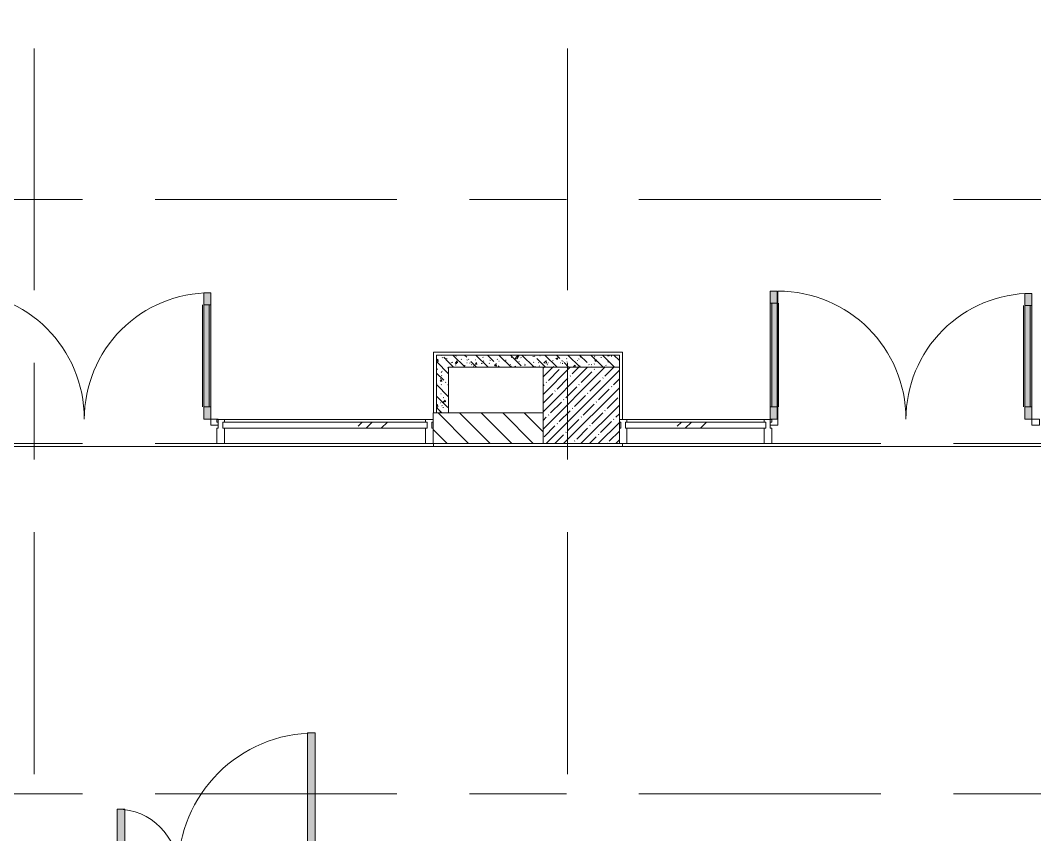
# Model space of a CAD drawing. Header units: millimetres. Extents: x 81368 to 286493, y -8553 to 29000.
# Drawn here: x 107120 to 113775, y 10833 to 16177 of the extents above; entities that cross this region are included whole.
import ezdxf

# ---------------------------------------------------------------- set-up
doc = ezdxf.new("R2010")
doc.units = ezdxf.units.MM
doc.linetypes.add('Осевая', pattern=[3175, 635, -476.25, 1587.5, -476.25])
for name, color, linetype, lineweight, true_color in [('A-DETL-GENF-1', 7, 'Continuous', 9, 0xe2e2e2), ('A-DETL-GENF-2', 7, 'Continuous', 9, 0xaaaaaa), ('A-DOOR-1', 7, 'Continuous', 9, 0xaaaaaa), ('A-DOOR-2', 7, 'Continuous', 9, 0xe2e2e2), ('A-DOOR-FRAM-1', 7, 'Continuous', 9, 0xe2e2e2), ('A-DOOR-FRAM-2', 7, 'Continuous', 9, 0xaaaaaa), ('A-FLOR-1', 7, 'Continuous', 9, 0xaaaaaa), ('I-WALL-1', 7, 'Continuous', 9, 0x787878)]:
    doc.layers.add(name, color=color, linetype=linetype, lineweight=lineweight, true_color=true_color)
for name, color, linetype, lineweight in [('A-GLAZ-CURT', 7, 'Continuous', 9), ('A-GLAZ-CWMG', 7, 'Continuous', 9), ('I-WALL', 7, 'Continuous', 9), ('S-COLS', 7, 'Continuous', 9), ('Оси-2', 7, 'Осевая', 9)]:
    doc.layers.add(name, color=color, linetype=linetype, lineweight=lineweight)
pattern_1 = [(135, (0, 0), (-75.43415, -75.43415), [106.68, -17.78, 3.556, -17.78]), (135, (0, 75.39), (-75.43415, -75.43415), []), (50, (0, 0), (127.52922, -11.15758), [13.335, -146.685]), (355, (0, 0), (-24.66966, 133.74002), [10.668, -117.348]), (100.451, (10.63, -0.93), (102.85973, 122.58178), [11.333, -124.663]), (46.184, (0, 35.56), (189.75516, -29.43036), [20.002, -220.027]), (96.636, (15.81, 33.1), (166.1822, 173.1996), [17, -186.995]), (351.184, (0, 35.56), (166.18393, 173.19757), [16.002, -176.022]), (21, (17.78, 26.67), (106.130265, -71.58603), [13.335, -146.685]), (326, (17.78, 26.67), (43.26188, 128.93175), [10.668, -117.348]), (71.451, (26.62, 20.7), (149.39198, 57.34505), [11.333, -124.663]), (37.5, (0, 0), (2.162228, 59.188357), [3.353, -112.573, 3.353, -115.773, -117.792]), (37.5, (0, 0), (2.162228, 59.188357), [-235.052, 3.353, -114.44]), (7.5, (0, 0), (46.773857, 70.126152), [3.353, -64.567, 3.353, -109.906, -44.894]), (7.5, (0, 0), (46.773857, 70.126152), [-181.178, 3.353, -41.542]), (327.5, (-39.65, 0), (94.913671, -4.010093), [3.353, -41.097, 3.353, -135.331, -184.023]), (327.5, (-39.65, 0), (94.913671, -4.010093), [-183.134, 3.353, -180.67]), (317.5, (-57.43, 0), (103.69057, 17.79882), [3.353, -54.432, 3.353, -88.748, -130.683]), (317.5, (-57.43, 0), (103.69057, 17.79882), [-149.885, 3.353, -127.33])]

# ---------------------------------------------------------------- blocks, each defined once
blk = doc.blocks.new('110_Дверь_СКБ_2Ст - Д-2а_л_ Из коридора на лестницу-32216062-План монтажа стен и перегородок 1 этажа в осях 23_1-33')
at = {"layer": 'A-DOOR-2'}
for points in [[(612.5, 100), (662.5, 100), (662.5, 1000), (612.5, 1000)], [(-587.5, 100), (-587.5, 500), (-637.5, 500), (-637.5, 100)], [(712.5, -100), (712.5, 20), (697.5, 20), (697.5, -100)]]:
    blk.add_hatch(color=256, dxfattribs=at).paths.add_polyline_path(points)
h = blk.add_hatch(color=256, dxfattribs=at)
h.paths.add_polyline_path([(712.5, 20), (712.5, 100), (662.5, 100), (662.5, 50), (652.5, 50), (652.5, 20)])
h.paths.add_polyline_path([(-627.5, 20), (-627.5, 50), (-637.5, 50), (-637.5, 100), (-687.5, 100), (-687.5, 20)])
at = {"layer": 'A-DOOR-FRAM-1'}
for points in [[(-672.5, 100), (-672.5, 108), (-742.5, 108), (-742.5, 100)], [(767.5, 100), (767.5, 108), (697.5, 108), (697.5, 100)], [(-672.5, -100), (-672.5, 20), (-687.5, 20), (-687.5, -100)], [(-672.5, -108), (-672.5, -100), (-742.5, -100), (-742.5, -108)], [(767.5, -108), (767.5, -100), (697.5, -100), (697.5, -108)]]:
    blk.add_hatch(color=256, dxfattribs=at).paths.add_polyline_path(points)
at = {"layer": 'A-DOOR-1'}
for p, q in [((662.5, 1000), (612.5, 1000)), ((612.5, 1000), (612.5, 100)), ((662.5, 100), (662.5, 1000)), ((-637.5, 500), (-637.5, 100)), ((-587.5, 500), (-637.5, 500)), ((-587.5, 100), (-587.5, 500)), ((-637.5, 100), (-587.5, 100)), ((612.5, 100), (662.5, 100))]:
    blk.add_line(p, q, dxfattribs=at)
for centre, radius, start, end in [((662.5, 100), 900, 90, 180), ((-637.5, 100), 400, 360, 90)]:
    blk.add_arc(centre, radius, start, end, dxfattribs=at)
at = {"layer": 'A-DOOR-FRAM-2'}
for p, q in [((-672.5, 108), (-742.5, 108)), ((-742.5, 108), (-742.5, 100)), ((-742.5, 100), (-672.5, 100)), ((-637.5, 100), (-687.5, 100)), ((-687.5, 100), (-687.5, 20)), ((-672.5, 100), (-672.5, 108)), ((-637.5, 50), (-637.5, 100)), ((662.5, 100), (662.5, 50)), ((712.5, 100), (662.5, 100)), ((767.5, 108), (697.5, 108)), ((697.5, 108), (697.5, 100)), ((697.5, 100), (767.5, 100)), ((712.5, 20), (712.5, 100)), ((767.5, 100), (767.5, 108)), ((-687.5, 20), (-627.5, 20)), ((-672.5, 20), (-687.5, 20)), ((-687.5, 20), (-687.5, -100)), ((-672.5, -100), (-672.5, 20)), ((-627.5, 50), (-637.5, 50)), ((-627.5, 20), (-627.5, 50)), ((662.5, 50), (652.5, 50)), ((652.5, 50), (652.5, 20)), ((652.5, 20), (712.5, 20)), ((712.5, 20), (697.5, 20)), ((697.5, 20), (697.5, -100)), ((712.5, -100), (712.5, 20)), ((-672.5, -100), (-742.5, -100)), ((-742.5, -100), (-742.5, -108)), ((-742.5, -108), (-672.5, -108)), ((-687.5, -100), (-672.5, -100)), ((-672.5, -108), (-672.5, -100)), ((697.5, -100), (712.5, -100)), ((767.5, -100), (697.5, -100)), ((697.5, -100), (697.5, -108)), ((697.5, -108), (767.5, -108)), ((767.5, -108), (767.5, -100))]:
    blk.add_line(p, q, dxfattribs=at)
blk = doc.blocks.new('Прямоугольный импост - Импост структурный с накладкой - 160мм Темный-32354018-План монтажа стен и перегородок 1 этажа в осях 23_1-33')
at = {"layer": 'A-GLAZ-CWMG'}
for p, q in [((108459, 13557), (109779, 13557)), ((108459, 13400), (109779, 13400))]:
    blk.add_line(p, q, dxfattribs=at)
blk = doc.blocks.new('Дверь_Витражная_остекление_ - ВВ-12 остекление-32353611-План монтажа стен и перегородок 1 этажа в осях 23_1-33')
at = {"layer": 'A-DETL-GENF-1'}
for points in [[(-789.5, -20), (-834.5, -20), (-834.5, -849), (-789.5, -849), (-789.5, -56)], [(839.5, -20), (839.5, -860), (884.5, -860), (884.5, -20)]]:
    blk.add_hatch(color=256, dxfattribs=at).paths.add_polyline_path(points)
at = {"layer": 'A-DETL-GENF-2'}
for p, q in [((-789.5, -20), (-834.5, -20)), ((-834.5, -849), (-834.5, -20)), ((-789.5, -20), (-834.5, -20)), ((-834.5, -20), (-834.5, -849)), ((-789.5, -849), (-789.5, -20)), ((-789.5, -849), (-789.5, -20)), ((839.5, -860), (839.5, -20)), ((839.5, -20), (839.5, -860)), ((884.5, -860), (884.5, -20)), ((884.5, -860), (884.5, -20)), ((-834.5, -100), (-789.5, -100)), ((-824.5, -769), (-824.5, -100)), ((-780.5, -769), (-780.5, -100)), ((830.5, -780), (830.5, -100)), ((884.5, -100), (839.5, -100)), ((874.5, -780), (874.5, -100)), ((-834.5, -769), (-789.5, -769)), ((884.5, -780), (839.5, -780)), ((-834.5, -849), (-789.5, -849)), ((-834.5, -849), (-789.5, -849)), ((884.5, -860), (839.5, -860)), ((839.5, -860), (884.5, -860))]:
    blk.add_line(p, q, dxfattribs=at)
at = {"layer": 'A-DOOR-1'}
for p, q in [((-884.5, 20), (-834.5, 20)), ((-884.5, -20), (-884.5, 20)), ((-834.5, 20), (-834.5, -20)), ((834.5, 20), (884.5, 20)), ((834.5, -20), (834.5, 20)), ((884.5, 20), (884.5, -20)), ((-834.5, -20), (-884.5, -20)), ((-834.5, -849), (-834.5, -20)), ((834.5, -860), (834.5, -20)), ((884.5, -20), (834.5, -20))]:
    blk.add_line(p, q, dxfattribs=at)
for centre, radius, start, end in [((-834.5, -20), 829, 270, 0), ((834.5, -20), 840, 180, 270)]:
    blk.add_arc(centre, radius, start, end, dxfattribs=at)
blk = doc.blocks.new('Прямоугольный импост - Импост структурный с накладкой - 160мм Темный-30755591-План монтажа стен и перегородок 1 этажа в осях 23_1-33')
at = {"layer": 'A-GLAZ-CWMG'}
for p, q in [((-25, 0), (-25, 17)), ((-25, 17), (25, 17)), ((-15, 0), (-25, 0)), ((-15, -40), (-15, 0)), ((25, 0), (15, 0)), ((15, 0), (15, -40)), ((25, 17), (25, 0)), ((-25, -140), (-25, -40)), ((-25, -40), (-15, -40)), ((15, -40), (25, -40)), ((25, -40), (25, -140)), ((25, -140), (-25, -140))]:
    blk.add_line(p, q, dxfattribs=at)
blk = doc.blocks.new('Системная панель - Стекло - 40мм-32353599-План монтажа стен и перегородок 1 этажа в осях 23_1-33')
at = {"layer": 'A-GLAZ-CURT'}
h = blk.add_hatch(dxfattribs=at)
h.set_pattern_fill('FP_48', color=256, style=0, pattern_type=2)
h.set_pattern_definition([(225, (109219, 13440), (282.8427, -282.8427), [200, -600]), (225, (109419, 13540), (282.8427, -282.8427), [600, -200]), (225, (109019, 13640), (282.8427, -282.8427), [200, -600])])
h.paths.add_polyline_path([(-670, 40), (-670, 0), (670, 0), (670, 40), (626, 40)])
for p, q in [((670, 40), (-670, 40)), ((-670, 40), (-670, 0)), ((-670, 0), (670, 0)), ((670, 0), (670, 40))]:
    blk.add_line(p, q, dxfattribs=at)
blk = doc.blocks.new('Прямоугольный импост - Импост структурный с накладкой - 160мм Темный-30756008-План монтажа стен и перегородок 1 этажа в осях 23_1-33')
at = {"layer": 'A-GLAZ-CWMG'}
for p, q in [((-50, 0), (-50, 17)), ((-50, 17), (0, 17)), ((-40, 0), (-50, 0)), ((-40, -40), (-40, 0)), ((0, 0), (-10, 0)), ((-10, 0), (-10, -40)), ((0, 17), (0, 0)), ((-50, -140), (-50, -40)), ((-50, -40), (-40, -40)), ((-10, -40), (0, -40)), ((0, -40), (0, -140)), ((0, -140), (-50, -140))]:
    blk.add_line(p, q, dxfattribs=at)
blk = doc.blocks.new('Системная панель - Стекло - 40мм-32354452-План монтажа стен и перегородок 1 этажа в осях 23_1-33')
at = {"layer": 'A-GLAZ-CURT'}
h = blk.add_hatch(dxfattribs=at)
h.set_pattern_fill('FP_62', color=256, style=0, pattern_type=2)
h.set_pattern_definition([(225, (111650.22, 13440), (282.8427, -282.8427), [200, -600]), (225, (111850.22, 13540), (282.8427, -282.8427), [600, -200]), (225, (111450.22, 13640), (282.8427, -282.8427), [200, -600])])
h.paths.add_polyline_path([(-460.2, 40), (-460.2, 0), (460.2, 0), (460.2, 40), (398.1, 40)])
for p, q in [((460.2, 40), (-460.2, 40)), ((-460.2, 40), (-460.2, 0)), ((-460.2, 0), (460.2, 0)), ((460.2, 0), (460.2, 40))]:
    blk.add_line(p, q, dxfattribs=at)
blk = doc.blocks.new('Прямоугольный импост - Импост структурный с накладкой - 160мм Темный-32355003-План монтажа стен и перегородок 1 этажа в осях 23_1-33')
at = {"layer": 'A-GLAZ-CWMG'}
for p, q in [((111100, 13557), (112000.4, 13557)), ((111100, 13400), (112000.4, 13400))]:
    blk.add_line(p, q, dxfattribs=at)
blk = doc.blocks.new('Прямоугольный импост - Импост структурный с накладкой - 160мм Темный-30755595-План монтажа стен и перегородок 1 этажа в осях 23_1-33')
at = {"layer": 'A-GLAZ-CWMG'}
for p, q in [((0, 17), (-50, 17)), ((-50, 17), (-50, 0)), ((-50, 0), (-40, 0)), ((-40, 0), (-40, -40)), ((-10, -40), (-10, 0)), ((-10, 0), (0, 0)), ((0, 0), (0, 17)), ((-40, -40), (-50, -40)), ((-50, -40), (-50, -140)), ((0, -40), (-10, -40)), ((0, -140), (0, -40)), ((-50, -140), (0, -140))]:
    blk.add_line(p, q, dxfattribs=at)
blk = doc.blocks.new('Дверь_Витражная_остекление_ - ВВ-13 остекление-32355241-План монтажа стен и перегородок 1 этажа в осях 23_1-33')
at = {"layer": 'A-DETL-GENF-1'}
for points in [[(-787.5, -20), (-832.5, -20), (-832.5, -845), (-787.5, -845), (-787.5, -56)], [(837.5, -20), (837.5, -860), (882.5, -860), (882.5, -20)]]:
    blk.add_hatch(color=256, dxfattribs=at).paths.add_polyline_path(points)
at = {"layer": 'A-DETL-GENF-2'}
for p, q in [((-787.5, -20), (-832.5, -20)), ((-832.5, -845), (-832.5, -20)), ((-787.5, -20), (-832.5, -20)), ((-832.5, -20), (-832.5, -845)), ((-787.5, -845), (-787.5, -20)), ((-787.5, -845), (-787.5, -20)), ((837.5, -860), (837.5, -20)), ((837.5, -20), (837.5, -860)), ((882.5, -860), (882.5, -20)), ((882.5, -860), (882.5, -20)), ((-832.5, -100), (-787.5, -100)), ((-822.5, -765), (-822.5, -100)), ((-778.5, -765), (-778.5, -100)), ((828.5, -780), (828.5, -100)), ((882.5, -100), (837.5, -100)), ((872.5, -780), (872.5, -100)), ((-832.5, -765), (-787.5, -765)), ((882.5, -780), (837.5, -780)), ((-832.5, -845), (-787.5, -845)), ((-832.5, -845), (-787.5, -845)), ((882.5, -860), (837.5, -860)), ((837.5, -860), (882.5, -860))]:
    blk.add_line(p, q, dxfattribs=at)
at = {"layer": 'A-DOOR-1'}
for p, q in [((-882.5, 20), (-832.5, 20)), ((-882.5, -20), (-882.5, 20)), ((-832.5, 20), (-832.5, -20)), ((832.5, 20), (882.5, 20)), ((832.5, -20), (832.5, 20)), ((882.5, 20), (882.5, -20)), ((-832.5, -20), (-882.5, -20)), ((-832.5, -845), (-832.5, -20)), ((832.5, -860), (832.5, -20)), ((882.5, -20), (832.5, -20))]:
    blk.add_line(p, q, dxfattribs=at)
for centre, radius, start, end in [((-832.5, -20), 825, 270, 0), ((832.5, -20), 840, 180, 270)]:
    blk.add_arc(centre, radius, start, end, dxfattribs=at)

msp = doc.modelspace()

# ---------------------------------------------------------------- hatches: boundary and pattern name
at = {"layer": 'I-WALL'}
h = msp.add_hatch(dxfattribs=at)
h.set_pattern_fill('FP_4', color=256, style=0, pattern_type=2)
h.set_pattern_definition([(135, (0, 0), (-70.71068, -70.71068), [])])
h.paths.add_polyline_path([(110550, 13400), (110550, 13600), (109829, 13600), (109829, 13400)])
h.paths.add_polyline_path([(105550, 13400), (105550, 13600), (105400, 13600), (105400, 13400)])
h.paths.add_polyline_path([(106050, 13400), (106610, 13400), (106610, 13600), (106050, 13600)])
h.paths.add_polyline_path([(101398, 13400), (101398, 13600), (101100, 13600), (101100, 13400), (101180.4, 13400)])
at = {"layer": 'I-WALL-1'}
h = msp.add_hatch(dxfattribs=at)
h.set_pattern_fill('FP_14', color=256, style=0, pattern_type=2)
h.set_pattern_definition(pattern_1)
h.paths.add_polyline_path([(109850, 13600), (109930, 13600), (109930, 13980), (109850, 13980), (109850, 13616.9)])
h = msp.add_hatch(dxfattribs=at)
h.set_pattern_fill('FP_14', color=256, style=0, pattern_type=2)
h.set_pattern_definition(pattern_1)
h.paths.add_polyline_path([(111050, 13900), (111050, 13980), (109930, 13980), (109930, 13900)])
at = {"layer": 'S-COLS'}
h = msp.add_hatch(dxfattribs=at)
h.set_pattern_fill('FP_2', color=256, style=0, pattern_type=2)
h.set_pattern_definition([(45, (0, 0), (-57.024626, 57.024626), []), (45, (57.025, 0), (-57.024626, 57.024626), [100.806, -20.161, 3.353, -16.808])])
h.paths.add_polyline_path([(110550, 13400), (111050, 13400), (111050, 13900), (110550, 13900), (110550, 13600)])

# ---------------------------------------------------------------- linework, layer by layer
at = {"layer": 'A-FLOR-1'}
for p, q in [((109830, 13600), (109830, 14000)), ((109830, 14000), (111070, 14000)), ((111070, 14000), (111070, 13557)), ((120360, 13380), (99790, 13380)), ((109830, 13380), (109830, 13400)), ((111070, 13400), (111070, 13380))]:
    msp.add_line(p, q, dxfattribs=at)
at = {"layer": 'I-WALL'}
for p, q in [((109850, 13980), (109850, 13600)), ((111050, 13980), (109850, 13980)), ((111050, 13900), (111050, 13980)), ((109930, 13600), (109930, 13900)), ((109930, 13900), (111050, 13900)), ((110550, 13600), (109829, 13600)), ((109829, 13600), (109829, 13400)), ((110550, 13400), (110550, 13600)), ((109829, 13400), (110550, 13400))]:
    msp.add_line(p, q, dxfattribs=at)
at = {"layer": 'S-COLS'}
for p, q in [((111050, 13900), (110550, 13900)), ((110550, 13900), (110550, 13600)), ((111050, 13400), (111050, 13900)), ((110550, 13600), (110550, 13400)), ((110550, 13400), (111050, 13400))]:
    msp.add_line(p, q, dxfattribs=at)
at = {"layer": 'Оси-2'}
for p, q in [((107210, 593.7), (107210, 19528.3)), ((110710, 593.7), (110710, 19528.3)), ((84667.6, 15000), (122160, 15000)), ((84667.6, 13400), (119719, 13400)), ((84667.6, 11100), (120319, 11100))]:
    msp.add_line(p, q, dxfattribs=at)

# ---------------------------------------------------------------- block references
at = {"layer": 'A-DOOR-1', "rotation": 180}
for name, p in [('Дверь_Витражная_остекление_ - ВВ-12 остекление-32353611-План монтажа стен и перегородок 1 этажа в осях 23_1-33', (107534.5, 13540)), ('Дверь_Витражная_остекление_ - ВВ-13 остекление-32355241-План монтажа стен и перегородок 1 этажа в осях 23_1-33', (112922.9, 13540))]:
    msp.add_blockref(name, p, dxfattribs=at)
at = {"layer": 'A-DOOR-1'}
msp.add_blockref('110_Дверь_СКБ_2Ст - Д-2а_л_ Из коридора на лестницу-32216062-План монтажа стен и перегородок 1 этажа в осях 23_1-33', (108392.5, 10500), dxfattribs=at)
at = {"layer": 'A-GLAZ-CURT', "rotation": 180}
for name, p in [('Системная панель - Стекло - 40мм-32353599-План монтажа стен и перегородок 1 этажа в осях 23_1-33', (109119, 13540)), ('Системная панель - Стекло - 40мм-32354452-План монтажа стен и перегородок 1 этажа в осях 23_1-33', (111550.2, 13540))]:
    msp.add_blockref(name, p, dxfattribs=at)
at = {"layer": 'A-GLAZ-CWMG', "extrusion": (0, 0, -1)}
for name, p in [('Прямоугольный импост - Импост структурный с накладкой - 160мм Темный-30755591-План монтажа стен и перегородок 1 этажа в осях 23_1-33', (-108434, 13540)), ('Прямоугольный импост - Импост структурный с накладкой - 160мм Темный-30756008-План монтажа стен и перегородок 1 этажа в осях 23_1-33', (-111050, 13540)), ('Прямоугольный импост - Импост структурный с накладкой - 160мм Темный-30755591-План монтажа стен и перегородок 1 этажа в осях 23_1-33', (-112025.4, 13540))]:
    msp.add_blockref(name, p, dxfattribs=at)
at = {"layer": 'A-GLAZ-CWMG'}
for name, p in [('Прямоугольный импост - Импост структурный с накладкой - 160мм Темный-32354018-План монтажа стен и перегородок 1 этажа в осях 23_1-33', (0, 0)), ('Прямоугольный импост - Импост структурный с накладкой - 160мм Темный-30755595-План монтажа стен и перегородок 1 этажа в осях 23_1-33', (109829, 13540)), ('Прямоугольный импост - Импост структурный с накладкой - 160мм Темный-32355003-План монтажа стен и перегородок 1 этажа в осях 23_1-33', (0, 0))]:
    msp.add_blockref(name, p, dxfattribs=at)

doc.saveas('drawing.dxf')
